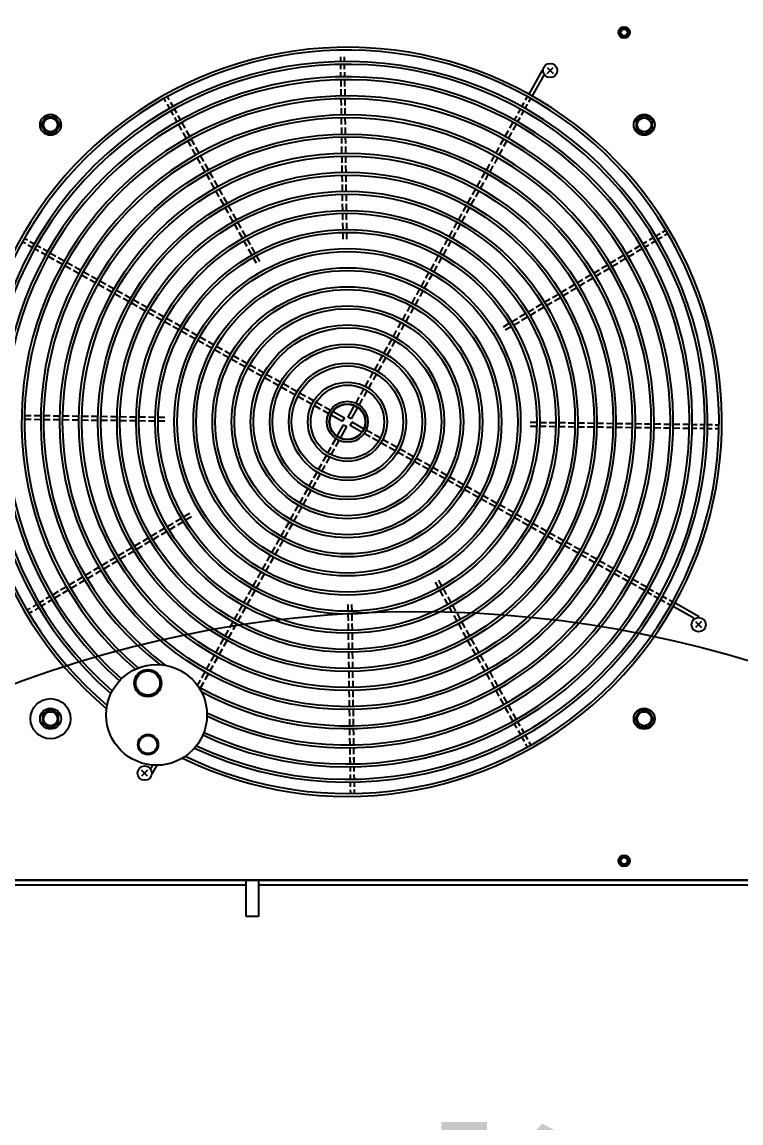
# Model space of a CAD drawing. Header units: millimetres. Extents: x 0 to 31017, y 0 to 21335.
# Drawn here: x 26982.6 to 27058, y 3095.1 to 3210.4 of the extents above; entities that cross this region are included whole.
import ezdxf
from ezdxf import colors
from ezdxf.entities.mleader import LeaderData, LeaderLine
from ezdxf.enums import TextEntityAlignment as Align
from ezdxf.math import Vec2, Vec3

# ---------------------------------------------------------------- set-up
doc = ezdxf.new("R2010")
doc.units = ezdxf.units.MM
doc.layers.add('DIM', color=2, linetype='Continuous')
doc.styles.get("Standard").update_dxf_attribs({"font": 'arial.ttf'})

# ---------------------------------------------------------------- blocks, each defined once
blk = doc.blocks.new('NAILU')
at = {"linetype": 'ByBlock'}
for p, q in [((1.06, -1.06), (-1.06, 1.06)), ((-1.06, -1.06), (1.06, 1.06))]:
    blk.add_line(p, q, dxfattribs=at)
blk.add_circle((0, 0), 2.5, dxfattribs=at)
blk = doc.blocks.new('3F機組圖灰底')
at = {"layer": 'DIM', "color": 8}
for p, q in [((106604.27, -45767.04), (106604.27, -45766.54)), ((106604.28, -45767.84), (106604.28, -45767.34)), ((106604.67, -45767.04), (106604.67, -45766.54)), ((106604.68, -45767.84), (106604.68, -45767.34)), ((106604.29, -45768.64), (106604.29, -45768.14)), ((106604.69, -45768.64), (106604.69, -45768.14)), ((106625.39, -45767.93), (106623.98, -45770.45)), ((106625.54, -45768.47), (106624.32, -45770.64)), ((106625.9, -45767.66), (106626.54, -45768.3)), ((106625.9, -45768.3), (106626.54, -45767.66)), ((106604.31, -45769.64), (106604.3, -45768.94)), ((106604.71, -45769.64), (106604.7, -45768.94)), ((106586.3, -45771.06), (106586.1, -45770.71)), ((106604.33, -45770.64), (106604.32, -45769.94)), ((106604.73, -45770.64), (106604.72, -45769.94)), ((106623.64, -45771.06), (106623.83, -45770.71)), ((106585.95, -45771.25), (106585.76, -45770.9)), ((106586.34, -45771.95), (106586.1, -45771.51)), ((106586.69, -45771.76), (106586.45, -45771.32)), ((106604.34, -45771.64), (106604.33, -45770.94)), ((106604.35, -45772.64), (106604.34, -45771.94)), ((106604.74, -45771.64), (106604.73, -45770.94)), ((106604.75, -45772.64), (106604.74, -45771.94)), ((106623.24, -45771.76), (106623.49, -45771.32)), ((106623.59, -45771.95), (106623.84, -45771.52)), ((106623.98, -45771.25), (106624.18, -45770.9)), ((106586.73, -45772.65), (106586.49, -45772.21)), ((106587.08, -45772.45), (106586.84, -45772.02)), ((106587.12, -45773.35), (106586.88, -45772.91)), ((106587.47, -45773.15), (106587.23, -45772.72)), ((106604.36, -45773.64), (106604.35, -45772.94)), ((106604.76, -45773.64), (106604.75, -45772.94)), ((106622.46, -45773.15), (106622.71, -45772.72)), ((106622.81, -45773.35), (106623.06, -45772.91)), ((106622.85, -45772.45), (106623.1, -45772.02)), ((106623.2, -45772.65), (106623.45, -45772.21)), ((106587.61, -45774.22), (106587.27, -45773.61)), ((106587.96, -45774.02), (106587.62, -45773.41)), ((106604.38, -45774.64), (106604.37, -45773.94)), ((106604.78, -45774.64), (106604.77, -45773.94)), ((106622.31, -45773.41), (106621.97, -45774.02)), ((106622.66, -45773.61), (106622.32, -45774.22)), ((106588.1, -45775.09), (106587.76, -45774.48)), ((106588.45, -45774.9), (106588.11, -45774.29)), ((106588.59, -45775.96), (106588.25, -45775.35)), ((106588.94, -45775.77), (106588.6, -45775.16)), ((106604.39, -45775.64), (106604.38, -45774.94)), ((106604.79, -45775.64), (106604.78, -45774.94)), ((106621.34, -45775.16), (106620.99, -45775.77)), ((106621.69, -45775.35), (106621.34, -45775.96)), ((106621.83, -45774.29), (106621.48, -45774.9)), ((106622.17, -45774.48), (106621.83, -45775.09)), ((106589.08, -45776.84), (106588.74, -45776.23)), ((106589.43, -45776.64), (106589.09, -45776.03)), ((106604.4, -45776.64), (106604.39, -45775.94)), ((106604.8, -45776.64), (106604.79, -45775.94)), ((106620.85, -45776.03), (106620.51, -45776.64)), ((106621.2, -45776.23), (106620.85, -45776.84)), ((106589.57, -45777.71), (106589.23, -45777.1)), ((106589.92, -45777.51), (106589.58, -45776.9)), ((106604.42, -45777.64), (106604.41, -45776.94)), ((106604.82, -45777.64), (106604.81, -45776.94)), ((106620.36, -45776.9), (106620.02, -45777.51)), ((106620.71, -45777.1), (106620.37, -45777.71)), ((106590.06, -45778.58), (106589.71, -45777.97)), ((106590.41, -45778.39), (106590.06, -45777.78)), ((106590.55, -45779.45), (106590.2, -45778.84)), ((106590.89, -45779.26), (106590.55, -45778.65)), ((106604.43, -45778.64), (106604.42, -45777.94)), ((106604.83, -45778.64), (106604.82, -45777.94)), ((106619.38, -45778.65), (106619.04, -45779.26)), ((106619.73, -45778.84), (106619.39, -45779.45)), ((106619.87, -45777.78), (106619.53, -45778.39)), ((106620.22, -45777.97), (106619.88, -45778.58)), ((106591.03, -45780.33), (106590.69, -45779.72)), ((106591.38, -45780.13), (106591.04, -45779.52)), ((106604.44, -45779.64), (106604.43, -45778.94)), ((106604.45, -45780.64), (106604.45, -45779.94)), ((106604.84, -45779.64), (106604.83, -45778.94)), ((106604.85, -45780.64), (106604.85, -45779.94)), ((106618.89, -45779.52), (106618.55, -45780.13)), ((106619.24, -45779.72), (106618.9, -45780.33)), ((106591.52, -45781.2), (106591.18, -45780.59)), ((106591.87, -45781), (106591.53, -45780.39)), ((106604.47, -45781.64), (106604.46, -45780.94)), ((106604.87, -45781.64), (106604.86, -45780.94)), ((106618.4, -45780.39), (106618.06, -45781)), ((106618.75, -45780.59), (106618.41, -45781.2)), ((106592.01, -45782.07), (106591.67, -45781.46)), ((106592.36, -45781.88), (106592.02, -45781.27)), ((106592.5, -45782.94), (106592.16, -45782.33)), ((106592.85, -45782.75), (106592.51, -45782.14)), ((106604.48, -45782.64), (106604.47, -45781.94)), ((106604.88, -45782.64), (106604.87, -45781.94)), ((106617.43, -45782.14), (106617.08, -45782.75)), ((106617.78, -45782.33), (106617.43, -45782.94)), ((106617.92, -45781.27), (106617.57, -45781.88)), ((106618.26, -45781.46), (106617.92, -45782.07)), ((106592.99, -45783.82), (106592.65, -45783.21)), ((106593.34, -45783.62), (106593, -45783.01)), ((106604.49, -45783.64), (106604.48, -45782.94)), ((106604.89, -45783.64), (106604.88, -45782.94)), ((106616.94, -45783.01), (106616.6, -45783.62)), ((106617.29, -45783.21), (106616.94, -45783.82)), ((106593.48, -45784.69), (106593.14, -45784.08)), ((106593.83, -45784.49), (106593.49, -45783.88)), ((106604.51, -45784.64), (106604.5, -45783.94)), ((106604.91, -45784.64), (106604.9, -45783.94)), ((106616.45, -45783.88), (106616.11, -45784.49)), ((106616.8, -45784.08), (106616.46, -45784.69)), ((106571.43, -45785.77), (106571.09, -45785.57)), ((106593.97, -45785.56), (106593.63, -45784.95)), ((106594.32, -45785.37), (106593.97, -45784.75)), ((106594.8, -45786.24), (106594.46, -45785.63)), ((106604.52, -45785.64), (106604.51, -45784.94)), ((106604.92, -45785.64), (106604.91, -45784.94)), ((106615.47, -45785.63), (106615.13, -45786.24)), ((106615.96, -45784.75), (106615.62, -45785.37)), ((106616.31, -45784.95), (106615.97, -45785.56)), ((106636.62, -45785.73), (106637.05, -45785.47)), ((106636.83, -45786.07), (106637.26, -45785.82)), ((106637.31, -45785.32), (106637.74, -45785.06)), ((106637.52, -45785.66), (106637.95, -45785.41)), ((106638, -45784.91), (106638.34, -45784.71)), ((106638.2, -45785.25), (106638.55, -45785.05)), ((106571.24, -45786.12), (106570.89, -45785.92)), ((106571.94, -45786.51), (106571.5, -45786.27)), ((106572.13, -45786.16), (106571.7, -45785.92)), ((106572.63, -45786.9), (106572.2, -45786.66)), ((106572.83, -45786.55), (106572.39, -45786.31)), ((106573.53, -45786.94), (106573.09, -45786.7)), ((106594.46, -45786.43), (106594.11, -45785.82)), ((106594.94, -45787.31), (106594.6, -45786.7)), ((106595.29, -45787.11), (106594.95, -45786.5)), ((106614.98, -45786.5), (106614.64, -45787.11)), ((106615.33, -45786.7), (106614.99, -45787.31)), ((106615.82, -45785.82), (106615.48, -45786.43)), ((106634.22, -45787.16), (106634.82, -45786.8)), ((106635.08, -45786.65), (106635.68, -45786.29)), ((106635.28, -45786.99), (106635.88, -45786.63)), ((106635.94, -45786.14), (106636.37, -45785.88)), ((106636.14, -45786.48), (106636.57, -45786.23)), ((106573.33, -45787.29), (106572.9, -45787.05)), ((106573.59, -45787.44), (106574.2, -45787.78)), ((106573.79, -45787.09), (106574.4, -45787.43)), ((106574.47, -45787.93), (106575.08, -45788.27)), ((106574.66, -45787.58), (106575.27, -45787.92)), ((106575.53, -45788.07), (106576.14, -45788.41)), ((106595.43, -45788.18), (106595.09, -45787.57)), ((106595.78, -45787.98), (106595.44, -45787.37)), ((106614.49, -45787.37), (106614.15, -45787.98)), ((106614.84, -45787.57), (106614.5, -45788.18)), ((106632.5, -45788.18), (106633.1, -45787.82)), ((106633.36, -45787.67), (106633.96, -45787.31)), ((106633.56, -45788.01), (106634.16, -45787.66)), ((106634.42, -45787.5), (106635.02, -45787.14)), ((106575.34, -45788.42), (106575.95, -45788.76)), ((106576.21, -45788.91), (106576.82, -45789.25)), ((106576.41, -45788.56), (106577.02, -45788.9)), ((106577.28, -45789.05), (106577.89, -45789.39)), ((106613.52, -45789.12), (106613.17, -45789.73)), ((106614.01, -45788.24), (106613.66, -45788.86)), ((106614.35, -45788.44), (106614.01, -45789.05)), ((106630.78, -45789.2), (106631.38, -45788.85)), ((106630.98, -45789.55), (106631.58, -45789.19)), ((106631.64, -45788.69), (106632.24, -45788.33)), ((106631.84, -45789.04), (106632.44, -45788.68)), ((106632.7, -45788.52), (106633.3, -45788.17)), ((106577.08, -45789.39), (106577.69, -45789.74)), ((106577.96, -45789.88), (106578.57, -45790.23)), ((106578.15, -45789.53), (106578.76, -45789.88)), ((106578.83, -45790.37), (106579.44, -45790.71)), ((106579.02, -45790.02), (106579.63, -45790.37)), ((106613.03, -45789.99), (106612.69, -45790.6)), ((106613.38, -45790.19), (106613.03, -45790.8)), ((106613.87, -45789.31), (106613.52, -45789.92)), ((106628.2, -45790.74), (106628.8, -45790.38)), ((106629.06, -45790.23), (106629.66, -45789.87)), ((106629.26, -45790.57), (106629.86, -45790.21)), ((106629.92, -45789.71), (106630.52, -45789.36)), ((106630.12, -45790.06), (106630.72, -45789.7)), ((106579.7, -45790.86), (106580.31, -45791.2)), ((106579.9, -45790.51), (106580.51, -45790.85)), ((106580.57, -45791.35), (106581.18, -45791.69)), ((106580.77, -45791), (106581.38, -45791.34)), ((106581.64, -45791.49), (106582.25, -45791.83)), ((106612.54, -45790.86), (106612.2, -45791.47)), ((106612.89, -45791.06), (106612.55, -45791.67)), ((106626.48, -45791.76), (106627.08, -45791.4)), ((106627.34, -45791.25), (106627.94, -45790.89)), ((106627.54, -45791.59), (106628.15, -45791.23)), ((106628.4, -45791.08), (106629.01, -45790.72)), ((106581.45, -45791.84), (106582.06, -45792.18)), ((106582.32, -45792.33), (106582.93, -45792.67)), ((106582.51, -45791.98), (106583.12, -45792.32)), ((106583.39, -45792.47), (106584, -45792.81)), ((106611.56, -45792.61), (106611.22, -45793.22)), ((106612.05, -45791.73), (106611.71, -45792.35)), ((106612.4, -45791.93), (106612.06, -45792.54)), ((106624.76, -45792.78), (106625.36, -45792.42)), ((106625.62, -45792.27), (106626.22, -45791.91)), ((106625.83, -45792.61), (106626.43, -45792.26)), ((106626.68, -45792.1), (106627.29, -45791.75)), ((106583.19, -45792.82), (106583.8, -45793.16)), ((106584.06, -45793.3), (106584.67, -45793.65)), ((106584.26, -45792.96), (106584.87, -45793.3)), ((106584.94, -45793.79), (106585.55, -45794.14)), ((106585.13, -45793.44), (106585.74, -45793.79)), ((106611.07, -45793.48), (106610.73, -45794.09)), ((106611.42, -45793.68), (106611.08, -45794.29)), ((106611.91, -45792.8), (106611.57, -45793.41)), ((106623.04, -45793.8), (106623.64, -45793.45)), ((106623.25, -45794.15), (106623.85, -45793.79)), ((106623.9, -45793.29), (106624.5, -45792.94)), ((106624.11, -45793.64), (106624.71, -45793.28)), ((106624.97, -45793.13), (106625.57, -45792.77)), ((106585.81, -45794.28), (106586.42, -45794.62)), ((106586, -45793.93), (106586.61, -45794.28)), ((106586.68, -45794.77), (106587.29, -45795.11)), ((106586.88, -45794.42), (106587.49, -45794.76)), ((106587.75, -45794.91), (106588.36, -45795.25)), ((106610.58, -45794.35), (106610.24, -45794.96)), ((106610.93, -45794.55), (106610.59, -45795.16)), ((106621.32, -45794.83), (106621.92, -45794.47)), ((106621.53, -45795.17), (106622.13, -45794.81)), ((106622.18, -45794.32), (106622.78, -45793.96)), ((106622.39, -45794.66), (106622.99, -45794.3)), ((106587.55, -45795.26), (106588.16, -45795.6)), ((106588.43, -45795.75), (106589.04, -45796.09)), ((106588.62, -45795.4), (106589.23, -45795.74)), ((106589.49, -45795.89), (106590.1, -45796.23)), ((106609.61, -45796.1), (106609.26, -45796.71)), ((106610.09, -45795.22), (106609.75, -45795.84)), ((106610.44, -45795.42), (106610.1, -45796.03)), ((106589.3, -45796.24), (106589.91, -45796.58)), ((106590.17, -45796.73), (106590.78, -45797.07)), ((106590.37, -45796.38), (106590.98, -45796.72)), ((106591.04, -45797.22), (106591.65, -45797.56)), ((106591.24, -45796.87), (106591.85, -45797.21)), ((106592.11, -45797.35), (106592.72, -45797.7)), ((106609.12, -45796.97), (106608.77, -45797.58)), ((106609.47, -45797.17), (106609.12, -45797.78)), ((106609.95, -45796.29), (106609.61, -45796.9)), ((106591.92, -45797.7), (106592.53, -45798.05)), ((106592.79, -45798.19), (106593.4, -45798.53)), ((106592.98, -45797.84), (106593.59, -45798.19)), ((106593.86, -45798.33), (106594.47, -45798.67)), ((106608.63, -45797.84), (106608.29, -45798.45)), ((106608.98, -45798.04), (106608.63, -45798.65)), ((106593.66, -45798.68), (106594.27, -45799.02)), ((106594.53, -45799.17), (106595.14, -45799.51)), ((106594.73, -45798.82), (106595.34, -45799.16)), ((106595.41, -45799.66), (106596.02, -45800)), ((106595.6, -45799.31), (106596.21, -45799.65)), ((106607.65, -45799.59), (106607.31, -45800.2)), ((106608.14, -45798.72), (106607.8, -45799.33)), ((106608.49, -45798.91), (106608.15, -45799.52)), ((106596.28, -45800.15), (106596.89, -45800.49)), ((106596.47, -45799.8), (106597.08, -45800.14)), ((106597.15, -45800.64), (106597.76, -45800.98)), ((106597.35, -45800.29), (106597.96, -45800.63)), ((106598.22, -45800.78), (106598.83, -45801.12)), ((106607.16, -45800.46), (106606.82, -45801.07)), ((106607.51, -45800.66), (106607.17, -45801.27)), ((106608, -45799.78), (106607.66, -45800.39)), ((106598.02, -45801.13), (106598.63, -45801.47)), ((106598.9, -45801.61), (106599.51, -45801.96)), ((106599.09, -45801.27), (106599.7, -45801.61)), ((106599.96, -45801.75), (106600.58, -45802.1)), ((106606.67, -45801.33), (106606.33, -45801.95)), ((106607.02, -45801.53), (106606.68, -45802.14)), ((106599.77, -45802.1), (106600.38, -45802.45)), ((106600.64, -45802.59), (106601.25, -45802.94)), ((106600.84, -45802.24), (106601.45, -45802.59)), ((106601.52, -45803.08), (106602.13, -45803.42)), ((106601.71, -45802.73), (106602.32, -45803.08)), ((106601.71, -45802.73), (106602.32, -45803.08)), ((106605.69, -45803.08), (106605.02, -45804.29)), ((106605.69, -45803.08), (106605.02, -45804.29)), ((106606.18, -45802.21), (106605.84, -45802.82)), ((106606.18, -45802.21), (106605.84, -45802.82)), ((106606.53, -45802.4), (106606.19, -45803.02)), ((106606.53, -45802.4), (106606.19, -45803.02)), ((106571.82, -45804.16), (106571.12, -45804.15)), ((106572.82, -45804.17), (106572.12, -45804.16)), ((106573.82, -45804.18), (106573.12, -45804.17)), ((106574.82, -45804.2), (106574.12, -45804.19)), ((106575.82, -45804.21), (106575.12, -45804.2)), ((106576.82, -45804.22), (106576.12, -45804.21)), ((106577.82, -45804.24), (106577.12, -45804.23)), ((106578.82, -45804.25), (106578.12, -45804.24)), ((106579.82, -45804.26), (106579.12, -45804.25)), ((106580.82, -45804.27), (106580.12, -45804.27)), ((106581.82, -45804.29), (106581.12, -45804.28)), ((106602.39, -45803.57), (106603, -45803.91)), ((106602.39, -45803.57), (106603, -45803.91)), ((106602.58, -45803.22), (106603.2, -45803.57)), ((106602.58, -45803.22), (106603.2, -45803.57)), ((106603.26, -45804.06), (106604.47, -45804.74)), ((106603.26, -45804.06), (106604.47, -45804.74)), ((106603.46, -45803.71), (106604.67, -45804.39)), ((106603.46, -45803.71), (106604.67, -45804.39)), ((106606.04, -45803.28), (106605.37, -45804.48)), ((106606.04, -45803.28), (106605.37, -45804.48)), ((106571.82, -45804.56), (106571.12, -45804.55)), ((106572.82, -45804.57), (106572.12, -45804.56)), ((106573.82, -45804.58), (106573.12, -45804.57)), ((106574.82, -45804.6), (106574.12, -45804.59)), ((106575.82, -45804.61), (106575.12, -45804.6)), ((106576.82, -45804.62), (106576.12, -45804.61)), ((106577.82, -45804.64), (106577.12, -45804.63)), ((106578.82, -45804.65), (106578.12, -45804.64)), ((106579.82, -45804.66), (106579.12, -45804.65)), ((106580.82, -45804.67), (106580.12, -45804.67)), ((106581.82, -45804.69), (106581.12, -45804.68)), ((106582.82, -45804.3), (106582.12, -45804.29)), ((106582.82, -45804.7), (106582.12, -45804.69)), ((106583.82, -45804.31), (106583.12, -45804.3)), ((106583.82, -45804.71), (106583.12, -45804.7)), ((106584.82, -45804.33), (106584.12, -45804.32)), ((106584.82, -45804.73), (106584.12, -45804.72)), ((106585.82, -45804.34), (106585.12, -45804.33)), ((106585.82, -45804.74), (106585.12, -45804.73)), ((106603.89, -45806.29), (106604.57, -45805.09)), ((106603.89, -45806.29), (106604.57, -45805.09)), ((106604.24, -45806.49), (106604.92, -45805.28)), ((106604.24, -45806.49), (106604.92, -45805.28)), ((106604.67, -45804.39), (106604.47, -45804.74)), ((106604.67, -45804.39), (106604.47, -45804.74)), ((106604.57, -45805.09), (106604.92, -45805.28)), ((106604.57, -45805.09), (106604.92, -45805.28)), ((106605.37, -45804.48), (106605.02, -45804.29)), ((106605.37, -45804.48), (106605.02, -45804.29)), ((106605.27, -45805.19), (106605.46, -45804.84)), ((106605.27, -45805.19), (106605.46, -45804.84)), ((106606.47, -45805.86), (106605.27, -45805.19)), ((106606.47, -45805.86), (106605.27, -45805.19)), ((106606.67, -45805.51), (106605.46, -45804.84)), ((106606.67, -45805.51), (106605.46, -45804.84)), ((106624.11, -45805.23), (106624.81, -45805.24)), ((106624.12, -45804.83), (106624.82, -45804.84)), ((106625.11, -45805.25), (106625.81, -45805.26)), ((106625.12, -45804.85), (106625.82, -45804.86)), ((106626.11, -45805.26), (106626.81, -45805.27)), ((106626.12, -45804.86), (106626.82, -45804.87)), ((106627.11, -45805.27), (106627.81, -45805.28)), ((106627.12, -45804.87), (106627.82, -45804.88)), ((106628.11, -45805.29), (106628.81, -45805.3)), ((106628.12, -45804.89), (106628.82, -45804.9)), ((106629.11, -45805.3), (106629.81, -45805.31)), ((106629.12, -45804.9), (106629.82, -45804.91)), ((106630.11, -45805.31), (106630.81, -45805.32)), ((106630.12, -45804.91), (106630.82, -45804.92)), ((106631.11, -45805.33), (106631.81, -45805.33)), ((106631.12, -45804.93), (106631.82, -45804.93)), ((106632.11, -45805.34), (106632.81, -45805.35)), ((106632.12, -45804.94), (106632.82, -45804.95)), ((106633.11, -45805.35), (106633.81, -45805.36)), ((106633.12, -45804.95), (106633.82, -45804.96)), ((106634.11, -45805.36), (106634.81, -45805.37)), ((106634.12, -45804.96), (106634.82, -45804.97)), ((106635.11, -45805.38), (106635.81, -45805.39)), ((106635.12, -45804.98), (106635.82, -45804.99)), ((106636.11, -45805.39), (106636.81, -45805.4)), ((106636.12, -45804.99), (106636.82, -45805)), ((106637.11, -45805.4), (106637.81, -45805.41)), ((106637.12, -45805), (106637.82, -45805.01)), ((106638.11, -45805.42), (106638.81, -45805.42)), ((106638.12, -45805.02), (106638.82, -45805.02)), ((106639.11, -45805.43), (106639.81, -45805.44)), ((106639.12, -45805.03), (106639.82, -45805.04)), ((106640.12, -45805.04), (106640.82, -45805.05)), ((106641.12, -45805.06), (106641.62, -45805.06)), ((106641.92, -45805.07), (106642.42, -45805.07)), ((106642.72, -45805.08), (106643.22, -45805.08)), ((106643.52, -45805.09), (106643.92, -45805.09)), ((106603.4, -45807.17), (106603.75, -45806.56)), ((106603.4, -45807.17), (106603.75, -45806.56)), ((106607.35, -45806.35), (106606.74, -45806.01)), ((106607.35, -45806.35), (106606.74, -45806.01)), ((106607.55, -45806), (106606.93, -45805.66)), ((106607.55, -45806), (106606.93, -45805.66)), ((106608.22, -45806.84), (106607.61, -45806.5)), ((106608.42, -45806.49), (106607.81, -45806.15)), ((106608.42, -45806.49), (106607.81, -45806.15)), ((106640.11, -45805.44), (106640.81, -45805.45)), ((106641.11, -45805.46), (106641.61, -45805.46)), ((106641.91, -45805.47), (106642.41, -45805.47)), ((106642.71, -45805.48), (106643.21, -45805.48)), ((106643.51, -45805.49), (106643.91, -45805.49)), ((106602.91, -45808.04), (106603.26, -45807.43)), ((106603.26, -45808.24), (106603.61, -45807.63)), ((106603.75, -45807.36), (106604.1, -45806.75)), ((106603.75, -45807.36), (106604.1, -45806.75)), ((106609.1, -45807.33), (106608.49, -45806.99)), ((106609.29, -45806.98), (106608.68, -45806.64)), ((106609.97, -45807.82), (106609.36, -45807.48)), ((106610.17, -45807.47), (106609.55, -45807.13)), ((106611.04, -45807.96), (106610.43, -45807.62)), ((106602.42, -45808.92), (106602.77, -45808.31)), ((106602.77, -45809.11), (106603.12, -45808.5)), ((106610.84, -45808.31), (106610.23, -45807.97)), ((106611.72, -45808.8), (106611.1, -45808.45)), ((106611.91, -45808.45), (106611.3, -45808.11)), ((106612.78, -45808.94), (106612.17, -45808.59)), ((106601.94, -45809.79), (106602.28, -45809.18)), ((106602.28, -45809.99), (106602.63, -45809.37)), ((106612.59, -45809.29), (106611.98, -45808.94)), ((106613.46, -45809.77), (106612.85, -45809.43)), ((106613.66, -45809.43), (106613.05, -45809.08)), ((106614.33, -45810.26), (106613.72, -45809.92)), ((106614.53, -45809.91), (106613.92, -45809.57)), ((106600.96, -45811.54), (106601.3, -45810.92)), ((106601.31, -45811.73), (106601.65, -45811.12)), ((106601.45, -45810.66), (106601.79, -45810.05)), ((106601.8, -45810.86), (106602.14, -45810.25)), ((106615.21, -45810.75), (106614.6, -45810.41)), ((106615.4, -45810.4), (106614.79, -45810.06)), ((106616.08, -45811.24), (106615.47, -45810.9)), ((106616.27, -45810.89), (106615.66, -45810.55)), ((106617.15, -45811.38), (106616.54, -45811.04)), ((106600.47, -45812.41), (106600.81, -45811.8)), ((106600.82, -45812.6), (106601.16, -45811.99)), ((106616.95, -45811.73), (106616.34, -45811.39)), ((106617.82, -45812.22), (106617.21, -45811.88)), ((106618.02, -45811.87), (106617.41, -45811.53)), ((106618.89, -45812.36), (106618.28, -45812.02)), ((106599.98, -45813.28), (106600.32, -45812.67)), ((106600.33, -45813.48), (106600.67, -45812.87)), ((106618.7, -45812.71), (106618.09, -45812.37)), ((106619.57, -45813.2), (106618.96, -45812.85)), ((106619.76, -45812.85), (106619.15, -45812.5)), ((106620.44, -45813.68), (106619.83, -45813.34)), ((106620.64, -45813.34), (106620.03, -45812.99)), ((106621.51, -45813.82), (106620.9, -45813.48)), ((106588.41, -45814.4), (106587.81, -45814.76)), ((106599, -45815.03), (106599.34, -45814.41)), ((106599.35, -45815.22), (106599.69, -45814.61)), ((106599.49, -45814.15), (106599.83, -45813.54)), ((106599.84, -45814.35), (106600.18, -45813.74)), ((106621.31, -45814.17), (106620.7, -45813.83)), ((106622.19, -45814.66), (106621.58, -45814.32)), ((106622.38, -45814.31), (106621.77, -45813.97)), ((106623.25, -45814.8), (106622.64, -45814.46)), ((106586.69, -45815.43), (106586.09, -45815.78)), ((106586.89, -45815.77), (106586.29, -45816.13)), ((106587.55, -45814.91), (106586.95, -45815.27)), ((106587.75, -45815.26), (106587.15, -45815.62)), ((106588.61, -45814.75), (106588.01, -45815.1)), ((106598.51, -45815.9), (106598.86, -45815.29)), ((106598.86, -45816.09), (106599.2, -45815.48)), ((106623.06, -45815.15), (106622.45, -45814.81)), ((106623.93, -45815.64), (106623.32, -45815.3)), ((106624.13, -45815.29), (106623.52, -45814.95)), ((106624.8, -45816.13), (106624.19, -45815.79)), ((106625, -45815.78), (106624.39, -45815.44)), ((106584.11, -45816.96), (106583.51, -45817.32)), ((106584.97, -45816.45), (106584.37, -45816.81)), ((106585.17, -45816.79), (106584.57, -45817.15)), ((106585.83, -45815.94), (106585.23, -45816.29)), ((106586.03, -45816.28), (106585.43, -45816.64)), ((106598.02, -45816.77), (106598.37, -45816.16)), ((106598.37, -45816.97), (106598.72, -45816.36)), ((106625.68, -45816.62), (106625.07, -45816.28)), ((106625.87, -45816.27), (106625.26, -45815.93)), ((106626.55, -45817.11), (106625.94, -45816.76)), ((106626.74, -45816.76), (106626.13, -45816.42)), ((106627.62, -45817.25), (106627.01, -45816.9)), ((106582.39, -45817.98), (106581.79, -45818.34)), ((106583.25, -45817.47), (106582.65, -45817.83)), ((106583.45, -45817.81), (106582.85, -45818.17)), ((106584.31, -45817.3), (106583.71, -45817.66)), ((106597.05, -45818.52), (106597.39, -45817.9)), ((106597.4, -45818.71), (106597.74, -45818.1)), ((106597.54, -45817.64), (106597.88, -45817.03)), ((106597.88, -45817.84), (106598.23, -45817.23)), ((106627.42, -45817.6), (106626.81, -45817.25)), ((106628.29, -45818.08), (106627.68, -45817.74)), ((106628.49, -45817.73), (106627.88, -45817.39)), ((106629.36, -45818.22), (106628.75, -45817.88)), ((106580.67, -45819), (106580.07, -45819.36)), ((106581.53, -45818.49), (106580.93, -45818.85)), ((106581.74, -45818.84), (106581.13, -45819.19)), ((106582.59, -45818.33), (106581.99, -45818.68)), ((106596.56, -45819.39), (106596.9, -45818.78)), ((106596.91, -45819.58), (106597.25, -45818.97)), ((106629.17, -45818.57), (106628.55, -45818.23)), ((106630.04, -45819.06), (106629.43, -45818.72)), ((106630.23, -45818.71), (106629.62, -45818.37)), ((106630.91, -45819.55), (106630.3, -45819.21)), ((106631.11, -45819.2), (106630.5, -45818.86)), ((106578.95, -45820.03), (106578.35, -45820.38)), ((106579.16, -45820.37), (106578.55, -45820.73)), ((106579.81, -45819.51), (106579.21, -45819.87)), ((106580.02, -45819.86), (106579.41, -45820.22)), ((106580.88, -45819.35), (106580.27, -45819.71)), ((106596.07, -45820.26), (106596.41, -45819.65)), ((106596.42, -45820.46), (106596.76, -45819.85)), ((106631.78, -45820.04), (106631.17, -45819.7)), ((106631.98, -45819.69), (106631.37, -45819.35)), ((106632.66, -45820.53), (106632.04, -45820.19)), ((106632.85, -45820.18), (106632.24, -45819.84)), ((106633.72, -45820.67), (106633.11, -45820.33)), ((106576.37, -45821.56), (106575.77, -45821.92)), ((106577.23, -45821.05), (106576.63, -45821.41)), ((106577.44, -45821.39), (106576.84, -45821.75)), ((106578.09, -45820.54), (106577.49, -45820.9)), ((106578.3, -45820.88), (106577.7, -45821.24)), ((106595.09, -45822.01), (106595.43, -45821.39)), ((106595.58, -45821.13), (106595.92, -45820.52)), ((106595.93, -45821.33), (106596.27, -45820.72)), ((106614.5, -45821.39), (106614.84, -45822.01)), ((106633.53, -45821.02), (106632.92, -45820.67)), ((106634.4, -45821.51), (106633.79, -45821.16)), ((106634.6, -45821.16), (106633.99, -45820.81)), ((106635.47, -45821.64), (106634.86, -45821.3)), ((106574.65, -45822.58), (106574.05, -45822.94)), ((106575.51, -45822.07), (106574.91, -45822.43)), ((106575.72, -45822.41), (106575.12, -45822.77)), ((106576.58, -45821.9), (106575.98, -45822.26)), ((106594.6, -45822.88), (106594.94, -45822.27)), ((106594.95, -45823.07), (106595.29, -45822.46)), ((106595.44, -45822.2), (106595.78, -45821.59)), ((106614.15, -45821.59), (106614.49, -45822.2)), ((106614.64, -45822.46), (106614.98, -45823.07)), ((106614.99, -45822.27), (106615.33, -45822.88)), ((106635.27, -45821.99), (106634.66, -45821.65)), ((106636.15, -45822.48), (106635.53, -45822.14)), ((106636.34, -45822.13), (106635.73, -45821.79)), ((106636.41, -45822.63), (106636.84, -45822.88)), ((106636.6, -45822.28), (106637.04, -45822.53)), ((106637.3, -45822.67), (106637.74, -45822.92)), ((106573.11, -45823.5), (106572.68, -45823.76)), ((106573.31, -45823.85), (106572.88, -45824.1)), ((106573.8, -45823.09), (106573.37, -45823.35)), ((106574, -45823.44), (106573.57, -45823.69)), ((106574.86, -45822.93), (106574.26, -45823.28)), ((106594.11, -45823.75), (106594.46, -45823.14)), ((106594.46, -45823.95), (106594.8, -45823.34)), ((106615.13, -45823.34), (106615.47, -45823.95)), ((106615.48, -45823.14), (106615.82, -45823.75)), ((106637.1, -45823.02), (106637.54, -45823.27)), ((106637.8, -45823.41), (106638.24, -45823.66)), ((106638, -45823.06), (106638.43, -45823.31)), ((106638.5, -45823.8), (106638.85, -45824)), ((106638.7, -45823.45), (106639.04, -45823.65)), ((106641.83, -45825.21), (106639.31, -45823.8)), ((106571.73, -45824.32), (106571.39, -45824.53)), ((106571.94, -45824.67), (106571.59, -45824.87)), ((106572.42, -45823.91), (106571.99, -45824.17)), ((106572.63, -45824.26), (106572.2, -45824.51)), ((106593.14, -45825.5), (106593.48, -45824.88)), ((106593.63, -45824.62), (106593.97, -45824.01)), ((106593.97, -45824.82), (106594.32, -45824.21)), ((106605.01, -45823.94), (106605.02, -45824.64)), ((106605.03, -45824.94), (106605.04, -45825.64)), ((106605.41, -45823.93), (106605.42, -45824.63)), ((106605.43, -45824.93), (106605.44, -45825.63)), ((106615.62, -45824.21), (106615.96, -45824.82)), ((106615.97, -45824.01), (106616.31, -45824.62)), ((106616.46, -45824.88), (106616.8, -45825.5)), ((106641.29, -45825.36), (106639.11, -45824.14)), ((106592.65, -45826.37), (106592.99, -45825.76)), ((106593, -45826.56), (106593.34, -45825.95)), ((106593.49, -45825.69), (106593.83, -45825.08)), ((106605.04, -45825.94), (106605.05, -45826.64)), ((106605.44, -45825.93), (106605.45, -45826.63)), ((106616.11, -45825.08), (106616.45, -45825.69)), ((106616.6, -45825.95), (106616.94, -45826.56)), ((106616.94, -45825.76), (106617.29, -45826.37)), ((106592.16, -45827.24), (106592.5, -45826.63)), ((106592.51, -45827.44), (106592.85, -45826.83)), ((106605.05, -45826.94), (106605.06, -45827.64)), ((106605.45, -45826.93), (106605.46, -45827.63)), ((106617.08, -45826.83), (106617.43, -45827.44)), ((106617.43, -45826.63), (106617.78, -45827.24)), ((106591.18, -45828.99), (106591.52, -45828.37)), ((106591.67, -45828.11), (106592.01, -45827.5)), ((106592.02, -45828.31), (106592.36, -45827.7)), ((106605.07, -45827.94), (106605.08, -45828.64)), ((106605.47, -45827.93), (106605.48, -45828.63)), ((106617.57, -45827.7), (106617.92, -45828.31)), ((106617.92, -45827.5), (106618.26, -45828.11)), ((106618.41, -45828.37), (106618.75, -45828.99)), ((106590.69, -45829.86), (106591.03, -45829.25)), ((106591.04, -45830.05), (106591.38, -45829.44)), ((106591.53, -45829.18), (106591.87, -45828.57)), ((106605.08, -45828.94), (106605.09, -45829.64)), ((106605.48, -45828.93), (106605.49, -45829.63)), ((106618.06, -45828.57), (106618.4, -45829.18)), ((106618.55, -45829.44), (106618.89, -45830.05)), ((106618.9, -45829.25), (106619.24, -45829.86)), ((106590.2, -45830.73), (106590.55, -45830.12)), ((106590.55, -45830.93), (106590.89, -45830.31)), ((106605.09, -45829.94), (106605.1, -45830.64)), ((106605.49, -45829.93), (106605.5, -45830.63)), ((106619.04, -45830.31), (106619.38, -45830.93)), ((106619.39, -45830.12), (106619.73, -45830.73)), ((106589.23, -45832.48), (106589.57, -45831.86)), ((106589.71, -45831.6), (106590.06, -45830.99)), ((106590.06, -45831.8), (106590.41, -45831.19)), ((106605.11, -45830.94), (106605.11, -45831.64)), ((106605.12, -45831.94), (106605.13, -45832.64)), ((106605.51, -45830.93), (106605.51, -45831.63)), ((106605.52, -45831.93), (106605.53, -45832.63)), ((106619.53, -45831.19), (106619.87, -45831.8)), ((106619.88, -45830.99), (106620.22, -45831.6)), ((106620.37, -45831.86), (106620.71, -45832.48)), ((106589.58, -45832.67), (106589.92, -45832.06)), ((106605.13, -45832.94), (106605.14, -45833.64)), ((106605.53, -45832.93), (106605.54, -45833.63)), ((106620.02, -45832.06), (106620.36, -45832.67)), ((106620.51, -45832.93), (106620.85, -45833.54)), ((106620.85, -45832.74), (106621.2, -45833.35)), ((106605.14, -45833.94), (106605.15, -45834.64)), ((106605.54, -45833.93), (106605.55, -45834.63)), ((106620.99, -45833.8), (106621.34, -45834.42)), ((106621.34, -45833.61), (106621.69, -45834.22)), ((106605.16, -45834.94), (106605.17, -45835.64)), ((106605.56, -45834.93), (106605.57, -45835.63)), ((106621.48, -45834.68), (106621.83, -45835.29)), ((106621.83, -45834.48), (106622.17, -45835.09)), ((106622.32, -45835.35), (106622.66, -45835.96)), ((106605.17, -45835.94), (106605.18, -45836.64)), ((106605.57, -45835.93), (106605.58, -45836.63)), ((106621.97, -45835.55), (106622.31, -45836.16)), ((106622.46, -45836.42), (106622.71, -45836.86)), ((106622.81, -45836.23), (106623.05, -45836.66)), ((106605.18, -45836.94), (106605.19, -45837.64)), ((106605.58, -45836.93), (106605.59, -45837.63)), ((106622.85, -45837.12), (106623.1, -45837.56)), ((106623.2, -45836.92), (106623.45, -45837.36)), ((106623.59, -45837.62), (106623.84, -45838.06)), ((106605.2, -45837.94), (106605.21, -45838.64)), ((106605.6, -45837.93), (106605.61, -45838.63)), ((106623.24, -45837.82), (106623.49, -45838.25)), ((106623.63, -45838.52), (106623.83, -45838.86)), ((106623.98, -45838.32), (106624.18, -45838.67)), ((106605.21, -45838.94), (106605.22, -45839.64)), ((106605.22, -45839.94), (106605.23, -45840.64)), ((106605.23, -45839.94), (106605.24, -45840.64)), ((106605.61, -45838.93), (106605.62, -45839.63)), ((106605.62, -45839.93), (106605.63, -45840.63)), ((106605.63, -45839.93), (106605.64, -45840.63)), ((106584.39, -45841.11), (106584.58, -45840.76)), ((106584.55, -45841.65), (106585.03, -45840.77)), ((106605.24, -45840.94), (106605.25, -45841.44)), ((106605.64, -45840.93), (106605.65, -45841.43)), ((106584.03, -45841.91), (106583.4, -45841.28)), ((106584.03, -45841.28), (106583.4, -45841.91)), ((106605.25, -45841.74), (106605.26, -45842.24)), ((106605.65, -45841.73), (106605.66, -45842.23)), ((106605.26, -45842.54), (106605.27, -45843.04)), ((106605.27, -45843.34), (106605.28, -45843.74)), ((106605.66, -45842.53), (106605.67, -45843.03)), ((106605.67, -45843.33), (106605.68, -45843.73)), ((106559.97, -45852.79), (106739.97, -45852.79)), ((106560.09, -45852.79), (106739.85, -45852.79)), ((106563.2, -45853.32), (106594.37, -45853.32)), ((106563.35, -45852.82), (106736.57, -45852.82)), ((106594.37, -45856.64), (106594.37, -45852.82)), ((106595.67, -45856.64), (106595.67, -45852.82)), ((106595.67, -45853.32), (106704.27, -45853.32)), ((106595.67, -45856.64), (106594.37, -45856.64))]:
    blk.add_line(p, q, dxfattribs=at)
for points in [[(106634.2, -45764.39), (106634.43, -45763.99), (106634.2, -45763.59), (106633.74, -45763.59), (106633.51, -45763.99), (106633.74, -45764.39)], [(106573.36, -45772.83), (106572.87, -45773.67), (106573.36, -45774.52), (106574.34, -45774.52), (106574.83, -45773.67), (106574.34, -45772.83)], [(106636.93, -45773.18), (106636.08, -45772.69), (106635.23, -45773.18), (106635.23, -45774.16), (106636.08, -45774.65), (106636.93, -45774.16)], [(106636.93, -45773.18), (106636.08, -45772.69), (106635.23, -45773.18), (106635.23, -45774.16), (106636.08, -45774.65), (106636.93, -45774.16)], [(106573.01, -45836.39), (106573.85, -45836.88), (106574.7, -45836.39), (106574.7, -45835.41), (106573.85, -45834.92), (106573.01, -45835.41)], [(106573.01, -45836.39), (106573.85, -45836.88), (106574.7, -45836.39), (106574.7, -45835.41), (106573.85, -45834.92), (106573.01, -45835.41)], [(106636.57, -45836.75), (106637.06, -45835.9), (106636.57, -45835.05), (106635.59, -45835.05), (106635.1, -45835.9), (106635.59, -45836.75)], [(106636.57, -45836.75), (106637.06, -45835.9), (106636.57, -45835.05), (106635.59, -45835.05), (106635.1, -45835.9), (106635.59, -45836.75)], [(106634.2, -45851.19), (106634.43, -45850.79), (106634.2, -45850.39), (106633.74, -45850.39), (106633.51, -45850.79), (106633.74, -45851.19)]]:
    blk.add_lwpolyline(points, close=True, dxfattribs=at)
for centre, radius in [((106633.97, -45763.99), 0.6), ((106633.97, -45763.99), 0.345), ((106626.22, -45767.98), 0.75), ((106573.85, -45773.67), 1.1), ((106573.85, -45773.67), 0.735), ((106636.08, -45773.67), 1.1), ((106636.08, -45773.67), 1.1), ((106636.08, -45773.67), 0.735), ((106636.08, -45773.67), 0.735), ((106604.97, -45804.79), 30.15), ((106604.97, -45804.79), 29.85), ((106604.97, -45804.79), 28.15), ((106604.97, -45804.79), 27.85), ((106604.97, -45804.79), 26.15), ((106604.97, -45804.79), 25.85), ((106604.97, -45804.79), 24.15), ((106604.97, -45804.79), 23.85), ((106604.97, -45804.79), 22.15), ((106604.97, -45804.79), 21.85), ((106604.97, -45804.79), 20.15), ((106604.97, -45804.79), 19.85), ((106604.97, -45804.79), 18.15), ((106604.97, -45804.79), 17.85), ((106604.97, -45804.79), 16.15), ((106604.97, -45804.79), 15.85), ((106604.97, -45804.79), 14.15), ((106604.97, -45804.79), 13.85), ((106604.97, -45804.79), 12.15), ((106604.97, -45804.79), 11.85), ((106604.97, -45804.79), 10.15), ((106604.97, -45804.79), 9.85), ((106604.97, -45804.79), 8.15), ((106604.97, -45804.79), 7.85), ((106604.97, -45804.79), 6.15), ((106604.97, -45804.79), 5.85), ((106604.97, -45804.79), 4.15), ((106604.97, -45804.79), 3.85), ((106604.97, -45804.79), 2.15), ((106604.97, -45804.79), 2.15), ((106604.97, -45804.79), 1.9), ((106604.97, -45804.79), 1.85), ((106584.97, -45835.5), 5.28), ((106584.05, -45832.17), 1.43), ((106584.05, -45832.17), 1.27), ((106573.85, -45835.9), 2.1), ((106573.85, -45835.9), 1.1), ((106573.85, -45835.9), 1.1), ((106573.85, -45835.9), 0.735), ((106573.85, -45835.9), 0.735), ((106636.08, -45835.9), 1.1), ((106636.08, -45835.9), 1.1), ((106636.08, -45835.9), 0.735), ((106636.08, -45835.9), 0.735), ((106584.07, -45838.61), 1.07), ((106584.07, -45838.61), 0.953), ((106583.72, -45841.6), 0.75), ((106633.97, -45850.79), 0.6), ((106633.97, -45850.79), 0.345)]:
    blk.add_circle(centre, radius, dxfattribs=at)
for radius, start, end in [(39.25, 91.5568, 229.9826), (38.95, 91.572, 229.7168), (39.25, 243.867, 91.5458), (38.95, 244.1327, 91.5714), (37.75, 244.882, 228.9675), (37.45, 244.999, 228.8505), (36.15, 245.202, 228.6475), (35.85, 245.1776, 228.6719), (34.15, 244.4576, 229.3919), (33.85, 244.2068, 229.6427), (32.15, 241.5283, 232.3212), (31.85, 240.6043, 233.2452)]:
    blk.add_arc((106604.97, -45804.79), radius, start, end, dxfattribs=at)
at = {"layer": 'DIM', "color": 8, "xscale": 0.3, "yscale": 0.3, "zscale": 0.3, "rotation": 180}
blk.add_blockref('NAILU', (106641.78, -45826.04), dxfattribs=at)
blk = doc.blocks.new('_DetailCallout')
at = {"color": 0, "linetype": 'ByBlock', "lineweight": -2, "transparency": 16777216}
blk.add_line((8, 0), (-8, 0), dxfattribs=at)
blk.add_circle((0, 0), 8, dxfattribs=at)
at = {"color": 0, "transparency": 16777216}
for tag, p in [('視圖號碼', (0, 1)), ('圖紙號碼', (0, -6))]:
    blk.add_attdef(tag, text='', height=3, dxfattribs=at).set_placement(p, align=Align.CENTER)

msp = doc.modelspace()

# ---------------------------------------------------------------- block references
at = {"color": 30}
msp.add_blockref('3F機組圖灰底', (-79588.23, 48973.33), dxfattribs=at)

# ---------------------------------------------------------------- leaders
at = {"color": 54}
ml = msp.add_multileader_block('Standard', dxfattribs=at)
ml.set_content('_DetailCallout', color=54, scale=15)
ml.set_attribute('視圖號碼', '冷藏庫', width=0)
ml.set_attribute('圖紙號碼', 'A機', width=0)
ml.set_leader_properties()
ml.build(insert=Vec2(0, 0))
ml.multileader.update_dxf_attribs({"leader_type": 0})
ctx = ml.context
ctx.base_point, ctx.plane_origin = Vec3(29838.44, 5795.86), Vec3(29958.44, 5795.86)
notes = []
notes.append((ctx, [(0, (0, 0, 0), (0, 0), (1, 0), 1, [])]))
ctx.block.insert = Vec3(29958.44, 5795.86)
at = {"color": 230}
ml = msp.add_multileader_block('Standard', dxfattribs=at)
ml.set_content('_DetailCallout', color=230, scale=15)
ml.set_attribute('視圖號碼', '冷藏庫', width=0)
ml.set_attribute('圖紙號碼', 'A機', width=0)
ml.set_leader_properties()
ml.build(insert=Vec2(0, 0))
ml.multileader.update_dxf_attribs({"leader_type": 0})
ctx = ml.context
ctx.base_point, ctx.plane_origin = Vec3(29234.45, 5540.76), Vec3(29354.45, 5540.76)
notes.append((ctx, [(0, (0, 0, 0), (0, 0), (1, 0), 1, [])]))
ctx.block.insert = Vec3(29354.45, 5540.76)
at = {"color": 30}
ml = msp.add_multileader_block('Standard', dxfattribs=at)
ml.set_content('_DetailCallout', color=30, scale=15)
ml.set_attribute('視圖號碼', '冷藏庫', width=0)
ml.set_attribute('圖紙號碼', 'A', width=0)
ml.set_leader_properties()
ml.build(insert=Vec2(0, 0))
ml.multileader.update_dxf_attribs({"leader_type": 0})
ctx = ml.context
ctx.base_point, ctx.plane_origin = Vec3(29710.71, 5353.36), Vec3(29830.71, 5353.36)
notes.append((ctx, [(0, (0, 0, 0), (0, 0), (1, 0), 1, [])]))
ctx.block.insert = Vec3(29830.71, 5353.36)
ml = msp.add_multileader_block('Standard', dxfattribs=at)
ml.set_content('_DetailCallout', color=30, scale=15)
ml.set_attribute('視圖號碼', '急速庫', width=0)
ml.set_attribute('圖紙號碼', 'B', width=0)
ml.set_leader_properties()
ml.build(insert=Vec2(0, 0))
ml.multileader.update_dxf_attribs({"leader_type": 0})
ctx = ml.context
ctx.base_point, ctx.plane_origin = Vec3(27687.37, 4294.55), Vec3(27807.37, 4294.55)
notes.append((ctx, [(0, (0, 0, 0), (0, 0), (1, 0), 1, [])]))
ctx.block.insert = Vec3(27807.37, 4294.55)
ml = msp.add_multileader_block('Standard', dxfattribs=at)
ml.set_content('_DetailCallout', color=30, scale=15)
ml.set_attribute('視圖號碼', '急速庫', width=0)
ml.set_attribute('圖紙號碼', 'A-2', width=0)
ml.set_leader_properties()
ml.build(insert=Vec2(0, 0))
ml.multileader.update_dxf_attribs({"leader_type": 0})
ctx = ml.context
ctx.base_point, ctx.plane_origin = Vec3(28019.57, 4294.55), Vec3(28139.57, 4294.55)
notes.append((ctx, [(0, (0, 0, 0), (0, 0), (1, 0), 1, [])]))
ctx.block.insert = Vec3(28139.57, 4294.55)
ml = msp.add_multileader_block('Standard', dxfattribs=at)
ml.set_content('_DetailCallout', color=30, scale=15)
ml.set_attribute('視圖號碼', '急速庫', width=0)
ml.set_attribute('圖紙號碼', 'A-1', width=0)
ml.set_leader_properties()
ml.build(insert=Vec2(0, 0))
ml.multileader.update_dxf_attribs({"leader_type": 0})
ctx = ml.context
ctx.base_point, ctx.plane_origin = Vec3(28356.63, 4294.55), Vec3(28476.63, 4294.55)
notes.append((ctx, [(0, (0, 0, 0), (0, 0), (1, 0), 1, [])]))
ctx.block.insert = Vec3(28476.63, 4294.55)
at = {"color": 230}
ml = msp.add_multileader_block('Standard', dxfattribs=at)
ml.set_content('_DetailCallout', color=230, scale=15)
ml.set_attribute('視圖號碼', '急速庫', width=0)
ml.set_attribute('圖紙號碼', 'B機', width=0)
ml.set_leader_properties()
ml.build(insert=Vec2(0, 0))
ml.multileader.update_dxf_attribs({"leader_type": 0})
ctx = ml.context
ctx.base_point, ctx.plane_origin = Vec3(27021.05, 4196.21), Vec3(27141.05, 4196.21)
notes.append((ctx, [(0, (0, 0, 0), (0, 0), (1, 0), 1, [])]))
ctx.block.insert = Vec3(27141.05, 4196.21)
ml = msp.add_multileader_block('Standard', dxfattribs=at)
ml.set_content('_DetailCallout', color=230, scale=15)
ml.set_attribute('視圖號碼', '半成品', width=0)
ml.set_attribute('圖紙號碼', 'B機', width=0)
ml.set_leader_properties()
ml.build(insert=Vec2(0, 0))
ml.multileader.update_dxf_attribs({"leader_type": 0})
ctx = ml.context
ctx.base_point, ctx.plane_origin = Vec3(26744.98, 4196.21), Vec3(26864.98, 4196.21)
notes.append((ctx, [(0, (0, 0, 0), (0, 0), (1, 0), 1, [])]))
ctx.block.insert = Vec3(26864.98, 4196.21)
ml = msp.add_multileader_block('Standard', dxfattribs=at)
ml.set_content('_DetailCallout', color=230, scale=15)
ml.set_attribute('視圖號碼', '急速庫', width=0)
ml.set_attribute('圖紙號碼', 'A機', width=0)
ml.set_leader_properties()
ml.build(insert=Vec2(0, 0))
ml.multileader.update_dxf_attribs({"leader_type": 0})
ctx = ml.context
ctx.base_point, ctx.plane_origin = Vec3(27021.05, 3903.21), Vec3(27141.05, 3903.21)
notes.append((ctx, [(0, (0, 0, 0), (0, 0), (1, 0), 1, [])]))
ctx.block.insert = Vec3(27141.05, 3903.21)
ml = msp.add_multileader_block('Standard', dxfattribs=at)
ml.set_content('_DetailCallout', color=230, scale=15)
ml.set_attribute('視圖號碼', '半成品', width=0)
ml.set_attribute('圖紙號碼', 'A機', width=0)
ml.set_leader_properties()
ml.build(insert=Vec2(0, 0))
ml.multileader.update_dxf_attribs({"leader_type": 0})
ctx = ml.context
ctx.base_point, ctx.plane_origin = Vec3(26744.98, 3903.21), Vec3(26864.98, 3903.21)
notes.append((ctx, [(0, (0, 0, 0), (0, 0), (1, 0), 1, [])]))
ctx.block.insert = Vec3(26864.98, 3903.21)
at = {"color": 30}
ml = msp.add_multileader_block('Standard', dxfattribs=at)
ml.set_content('_DetailCallout', color=30, scale=15)
ml.set_attribute('視圖號碼', '半成品', width=0)
ml.set_attribute('圖紙號碼', 'B', width=0)
ml.set_leader_properties()
ml.build(insert=Vec2(0, 0))
ml.multileader.update_dxf_attribs({"leader_type": 0})
ctx = ml.context
ctx.base_point, ctx.plane_origin = Vec3(27687.37, 3070.89), Vec3(27807.37, 3070.89)
notes.append((ctx, [(0, (0, 0, 0), (0, 0), (1, 0), 1, [])]))
ctx.block.insert = Vec3(27807.37, 3070.89)
ml = msp.add_multileader_block('Standard', dxfattribs=at)
ml.set_content('_DetailCallout', color=30, scale=15)
ml.set_attribute('視圖號碼', '半成品', width=0)
ml.set_attribute('圖紙號碼', 'A-2', width=0)
ml.set_leader_properties()
ml.build(insert=Vec2(0, 0))
ml.multileader.update_dxf_attribs({"leader_type": 0})
ctx = ml.context
ctx.base_point, ctx.plane_origin = Vec3(28019.57, 3070.89), Vec3(28139.57, 3070.89)
notes.append((ctx, [(0, (0, 0, 0), (0, 0), (1, 0), 1, [])]))
ctx.block.insert = Vec3(28139.57, 3070.89)
ml = msp.add_multileader_block('Standard', dxfattribs=at)
ml.set_content('_DetailCallout', color=30, scale=15)
ml.set_attribute('視圖號碼', '半成品', width=0)
ml.set_attribute('圖紙號碼', 'A-1', width=0)
ml.set_leader_properties()
ml.build(insert=Vec2(0, 0))
ml.multileader.update_dxf_attribs({"leader_type": 0})
ctx = ml.context
ctx.base_point, ctx.plane_origin = Vec3(28356.63, 3070.89), Vec3(28476.63, 3070.89)
notes.append((ctx, [(0, (0, 0, 0), (0, 0), (1, 0), 1, [])]))
ctx.block.insert = Vec3(28476.63, 3070.89)
at = {"color": 54}
ml = msp.add_multileader_block('Standard', dxfattribs=at)
ml.set_content('_DetailCallout', color=54, scale=15)
ml.set_attribute('視圖號碼', '急速庫', width=0)
ml.set_attribute('圖紙號碼', 'A機', width=0)
ml.set_leader_properties()
ml.build(insert=Vec2(0, 0))
ml.multileader.update_dxf_attribs({"leader_type": 0})
ctx = ml.context
ctx.base_point, ctx.plane_origin = Vec3(27179.96, 3028.67), Vec3(27299.96, 3028.67)
notes.append((ctx, [(0, (0, 0, 0), (0, 0), (1, 0), 1, [])]))
ctx.block.insert = Vec3(27299.96, 3028.67)
ml = msp.add_multileader_block('Standard', dxfattribs=at)
ml.set_content('_DetailCallout', color=54, scale=15)
ml.set_attribute('視圖號碼', '半成品', width=0)
ml.set_attribute('圖紙號碼', 'A機', width=0)
ml.set_leader_properties()
ml.build(insert=Vec2(0, 0))
ml.multileader.update_dxf_attribs({"leader_type": 0})
ctx = ml.context
ctx.base_point, ctx.plane_origin = Vec3(26903.89, 3028.67), Vec3(27023.89, 3028.67)
notes.append((ctx, [(0, (0, 0, 0), (0, 0), (1, 0), 1, [])]))
ctx.block.insert = Vec3(27023.89, 3028.67)
for ctx, leaders in notes:
    for number, flags, end, landing, length, lines in leaders:
        leader = LeaderData()
        leader.index, (leader.has_last_leader_line, leader.has_dogleg_vector, leader.attachment_direction) = number, flags
        leader.last_leader_point, leader.dogleg_vector, leader.dogleg_length = Vec3(end), Vec3(landing), length
        for number, points, colour, breaks in lines:
            line = LeaderLine()
            line.index, line.vertices, line.color, line.breaks = number, Vec3.list(points), colors.encode_raw_color(colour), breaks
            leader.lines.append(line)
        ctx.leaders.append(leader)

doc.saveas('drawing.dxf')
